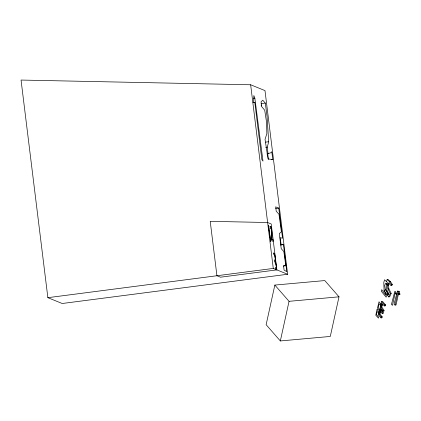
<?xml version="1.0" encoding="UTF-8"?>
<svg xmlns="http://www.w3.org/2000/svg" width="421" height="421" viewBox="0 0 421 421"><rect width="100%" height="100%" fill="white"/><g stroke="black" fill="none" stroke-linecap="round" stroke-linejoin="round"><path stroke-width="0.63" d="M274.845 285.075L266.135 324.702L280.333 340.947L330.29 336.447L339 296.821L324.802 280.57L274.845 285.075L289.048 301.32L280.333 340.947M382.578 311.608L380.631 309.051L379.684 309.14L378.4 314.992L381.047 317.892L381.994 317.808L382.2 316.866L379.895 313.966L380.6 311.74M379.474 314.319L379.731 313.15M381.047 317.892L381.258 316.95L378.947 314.05L379.831 311.272L382.279 313.545L383.226 313.461L384.047 310.345L381.721 306.898L382.636 304.025M395.082 305.088L397.798 292.732L399.003 294.321L399.95 294.237L399.197 291.358L397.429 291.137L394.051 304.225L395.082 305.088L396.029 305.004L398.608 293.263M382.279 313.545L383.099 310.43L380.773 306.983L381.873 303.536L384.431 305.935L385.378 305.851L385.636 304.972L382.573 301.468L381.626 301.552L380.095 307.904L382.531 310.83L382.026 312.208L379.684 309.14M268.045 153.897L267.267 147.139L268.703 141.74L267.03 116.217L265.304 103.098L262.746 100.214L261.052 101.829L261.757 106.713L264.714 110.218L266.593 122.479L266.861 133.631L265.046 139.335L268.04 158.954L272.834 159.522L271.771 151.728L270.845 152.734L266.977 154.033M271.434 239.865L271.971 239.796C271.934 235.613 272.066 231.318 271.287 227.098L270.645 226.377L269.687 226.851M386.541 281.696L387.12 279.539L388.067 279.455L390.462 281.665L392.314 284.443L391.977 285.364L391.03 285.449L388.288 282.965L387.331 285.138L387.93 288.964L390.235 293.432L388.715 296.921L383.857 290.969L384.173 289.937M384.431 305.935L384.694 305.062L381.626 301.552M391.03 285.449L391.372 284.528L389.514 281.749L387.12 279.539M389.236 282.88L388.278 285.054L388.872 288.874L391.183 293.348L389.662 296.837L388.715 296.921M271.971 239.796L272.903 239.254L273.166 241.201L271.966 241.059L271.219 236.155L271.677 234.729L271.608 231.945L271.135 228.877L270.398 228.003L270.224 226.782M254.794 102.256L253.637 102.529L253.837 95.53L254.842 98.177L262.983 161.106L261.851 159.527L254.794 102.256L252.963 102.492M285.796 265.725L283.538 265.73L284.075 270.087L286.79 271.65L283.449 244.527L281.191 244.996L280.133 237.66L282.559 238.186L278.749 208.116L275.655 206.858L276.244 211.237L278.97 214.189L281.396 231.734L279.265 233.629L281.228 248.69L283.843 251.59L285.796 265.725L283.354 266.04M253.621 98.335L254.842 98.177M261.036 103.65L265.304 103.098M265.651 142.135L268.703 141.74M265.667 147.345L267.267 147.139M271.619 159.68L272.834 159.522M275.702 208.511L278.749 208.116M269.866 228.071L270.398 228.003M271.24 238.175L271.777 238.107M280.397 244.927L283.449 244.527M273.34 253.105L274.645 253.353L275.597 260.867L274.534 261.009M273.487 254.2L274.018 254.131L274.702 254.868L275.308 259.257L274.776 259.731L275.266 263.493L275.918 264.22L276.408 267.756L275.308 267.824M47.868 297.679L273.276 268.43L287.622 274.26L264.993 90.604L250.648 84.774L21.05 80.053L47.868 297.679L62.213 303.504L287.622 274.26M275.445 268.914L276.655 269.235L275.818 262.457L275.255 262.572L274.992 260.736L275.597 260.867M275.587 269.372L276.655 269.235M389.514 281.749L390.462 281.665M391.372 284.528L392.314 284.443M387.93 288.964L388.872 288.874M397.429 291.137L399.197 291.358M289.048 301.32L339 296.821M390.235 293.432L391.183 293.348M384.694 305.062L385.636 304.972M380.773 306.983L381.721 306.898M383.099 310.43L384.047 310.345M378.947 314.05L379.895 313.966M381.258 316.95L382.2 316.866M399.35 293.437L399.95 294.237M388.888 294.432L385.278 289.338M387.204 293.511L388.309 295.021L388.578 293.495L386.683 289.632L386.441 283.47M398.25 291.443L399.003 294.321M267.677 153.581L268.477 159.427M273.871 253.037L274.018 254.131M261.194 104.845L261.346 106.034M275.844 267.756L275.976 268.845M250.648 84.774L273.276 268.43M268.419 225.203L268.366 226.956L268.656 226.887L270.703 241.601L268.419 225.203M385.968 293.732L385.699 295.258L381.721 289.659L381.247 291.206L386.104 297.158L387.625 293.669L385.32 289.195L384.72 285.375L385.678 283.201L388.42 285.685L388.762 284.764L386.904 281.986L384.515 279.776L383.784 282.47L384.073 289.864L385.968 293.732M377.074 309.372L375.79 315.224L378.437 318.129L378.647 317.187L376.337 314.282L377.221 311.503L379.668 313.782L380.489 310.666L378.163 307.219L379.263 303.773L381.821 306.172L382.084 305.293L379.016 301.789L377.484 308.14L379.921 311.061L379.416 312.445L377.074 309.372M395.187 292.963L392.472 305.325L391.441 304.462L394.819 291.374L395.64 291.679L396.393 294.553L395.187 292.963M276.865 269.887L220.509 277.197L216.926 275.739L210.221 221.335L267.619 222.514L271.208 223.972L276.865 269.887"/></g></svg>
